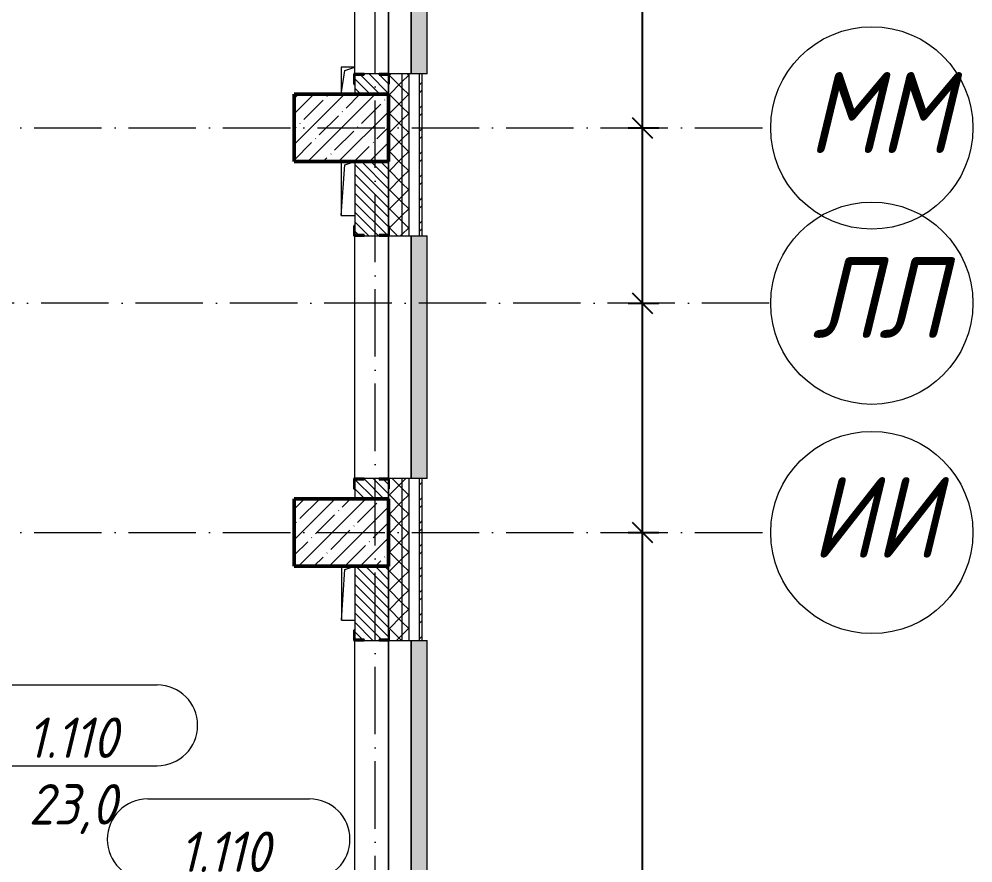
# Model space of a CAD drawing. Header units: millimetres. Extents: x -401725 to 250493, y 305116 to 802890.
# Drawn here: x -78005 to -70930, y 517947 to 524204 of the extents above; entities that cross this region are included whole.
import ezdxf

# ---------------------------------------------------------------- set-up
doc = ezdxf.new("R2010")
doc.units = ezdxf.units.MM
doc.linetypes.add('50_200_ШТРИХ_1Т_ш5_п1_п1_', pattern=[700, 500, -100, 0, -100])
for name, color, linetype, lineweight in [('A-____-____-DIMS', 7, 'Continuous', 9), ('A-GENM-____-MCUT', 7, 'Continuous', 25), ('A-GENM-____-OTLN', 7, 'Continuous', 9), ('A-GENM-____-OTLN-1', 7, 'Continuous', 25), ('A-GLAZ-____-OTLN', 7, 'Continuous', 9), ('A-WALL-____-MCUT', 7, 'Continuous', 13), ('A-WALL-____-MCUT-1', 7, 'Continuous', 9), ('A-WALL-____-OTLN', 7, 'Continuous', 9), ('A-WALL-____-PATT-1', 7, 'Continuous', 9), ('A-WALL-FNSH-MCUT-1', 7, 'Continuous', 9), ('S-COLS-____-MCUT', 7, 'Continuous', 50), ('S-COLS-____-OTLN', 7, 'Continuous', 9), ('S-GRID-____-IDEN', 7, 'Continuous', 9), ('S-GRID-____-OTLN-1', 7, '50_200_ШТРИХ_1Т_ш5_п1_п1_', 9)]:
    doc.layers.add(name, color=color, linetype=linetype, lineweight=lineweight)
doc.layers.add('A-AREA-IDEN-1', color=7, linetype='Continuous', lineweight=9, true_color=0x000000)
doc.layers.add('A-GLAZ-____-OTLN-1', color=7, linetype='Continuous', lineweight=9, true_color=0xc0c0c0)
doc.styles.add('ISOCPEUR_I', font='isocpeui.ttf', dxfattribs={"width": 0.9, "height": 2.5})
doc.styles.add('ISOCPEUR_I_9', font='isocpeui.ttf', dxfattribs={"width": 0.9, "height": 250})
doc.dimstyles.new('ISO-2_5_0_9К_БОЛЬШОЙ_ОСИ', dxfattribs={"dimscale": 304.8, "dimtxt": 248.995294, "dimasz": 0.492126, "dimexe": 0.393701, "dimexo": 0, "dimgap": 0, "dimtad": 1, "dimdec": 0, "dimzin": 0, "dimdsep": 46, "dimtxsty": 'ISOCPEUR_I', "dimblk1": 'OBLIQUE', "dimblk2": 'OBLIQUE', "dimsah": 1, "dimcen": 0.09, "dimdle": 0.393701, "dimazin": 0, "dimtfac": 1, "dimtdec": 4, "dimtix": 1, "dimtmove": 0, "dimatfit": 3, "dimfxl": 1, "dimtvp": 1, "dimtolj": 1, "dimtzin": 0, "dimarcsym": 2})
pattern_1 = [(135, (-176515.067, 459015.94), (-35.35534, -35.35534), [])]
pattern_2 = [(45, (-176515.07, 459015.94), (-70.71068, 70.71068), []), (135, (-176515.07, 459015.94), (-70.71068, -70.71068), [])]

# ---------------------------------------------------------------- blocks, each defined once
blk = doc.blocks.new('BSC_Колонна _Прямоугольная - 500х700-V127-АР1_План отверстий 1 этажа в осях 1-64_Ю-ЯЯ')
at = {"layer": 'S-COLS-____-OTLN'}
h = blk.add_hatch(dxfattribs=at)
h.set_pattern_fill('FP_138', color=256, style=0, pattern_type=2)
h.set_pattern_definition([(315, (-64381.04, 100900), (114.04925, 114.04925), []), (315, (-64381.04, 100785.95), (114.04925, 114.04925), [201.613, -40.323, 3.353, -36.97])])
h.paths.add_polyline_path([(-250, 167.9), (-250, -350), (250, -350), (250, 350), (-250, 350)], flags=0)
at = {"layer": 'S-COLS-____-MCUT'}
for p, q in [((250, 350), (-250, 350)), ((-250, 350), (-250, -350)), ((250, -350), (250, 350)), ((-250, -350), (250, -350))]:
    blk.add_line(p, q, dxfattribs=at)
blk = doc.blocks.new('BSC_Колонна _Прямоугольная - 500х700-V131-АР1_План отверстий 1 этажа в осях 1-64_Ю-ЯЯ')
at = {"layer": 'S-COLS-____-OTLN'}
h = blk.add_hatch(dxfattribs=at)
h.set_pattern_fill('FP_142', color=256, style=0, pattern_type=2)
h.set_pattern_definition([(315, (-61381.04, 100900), (114.04925, 114.04925), []), (315, (-61381.04, 100785.95), (114.04925, 114.04925), [201.613, -40.323, 3.353, -36.97])])
h.paths.add_polyline_path([(-250, 167.9), (-250, -350), (250, -350), (250, 350), (-250, 350)], flags=0)
at = {"layer": 'S-COLS-____-MCUT'}
for p, q in [((250, 350), (-250, 350)), ((-250, 350), (-250, -350)), ((250, -350), (250, 350)), ((-250, -350), (250, -350))]:
    blk.add_line(p, q, dxfattribs=at)
blk = doc.blocks.new('Фахверк_СКБ_Уголок - 250_2700_1-27501432-АР1_План отверстий 1 этажа в осях 1-64_Ю-ЯЯ')
at = {"layer": 'A-GENM-____-MCUT'}
for p, q in [((200, 181), (125, 181)), ((125, 181), (125, 106)), ((131, 106), (131, 175)), ((131, 175), (200, 175)), ((200, 175), (200, 181)), ((125, 106), (131, 106)), ((131, -6), (125, -6)), ((125, -6), (125, -81)), ((131, -75), (131, -6)), ((125, -81), (200, -81)), ((200, -75), (131, -75)), ((200, -81), (200, -75))]:
    blk.add_line(p, q, dxfattribs=at)
blk = doc.blocks.new('Фахверк_СКБ_Уголок - 250_2700-27497298-АР1_План отверстий 1 этажа в осях 1-64_Ю-ЯЯ')
at = {"layer": 'A-GENM-____-MCUT'}
for p, q in [((200, 181), (125, 181)), ((125, 181), (125, 106)), ((131, 106), (131, 175)), ((131, 175), (200, 175)), ((200, 175), (200, 181)), ((125, 106), (131, 106)), ((131, -6), (125, -6)), ((125, -6), (125, -81)), ((131, -75), (131, -6)), ((125, -81), (200, -81)), ((200, -75), (131, -75)), ((200, -81), (200, -75))]:
    blk.add_line(p, q, dxfattribs=at)
blk = doc.blocks.new('AR_Отверстие прямоугольное _в плите_ - AR_Отверстие прямоугольное _в плите_-30511973-АР1_План отверстий 1 этажа в осях 1-64_Ю-ЯЯ')
at = {"layer": 'A-GENM-____-OTLN'}
for p, q in [((-50, 200), (-50, -200)), ((-50, -200), (-25, 175)), ((-25, 175), (50, 200)), ((-50, -200), (50, -200))]:
    blk.add_line(p, q, dxfattribs=at)
blk = doc.blocks.new('AR_Отверстие прямоугольное _в плите_ - AR_Отверстие прямоугольное _в плите_-V211-АР1_План отверстий 1 этажа в осях 1-64_Ю-ЯЯ')
at = {"layer": 'A-GENM-____-OTLN'}
for p, q in [((-50, 200), (-50, -200)), ((-50, -200), (-25, 175)), ((-25, 175), (48.7, 199.6)), ((-50, -200), (48.7, -200))]:
    blk.add_line(p, q, dxfattribs=at)
blk = doc.blocks.new('AR_Отверстие прямоугольное _в плите_ - AR_Отверстие прямоугольное _в плите_-V223-АР1_План отверстий 1 этажа в осях 1-64_Ю-ЯЯ')
at = {"layer": 'A-GENM-____-OTLN'}
for p, q in [((50, 100), (-50, 100)), ((-50, 100), (-50, -100)), ((-50, -100), (-25, 75)), ((-25, 75), (50, 100))]:
    blk.add_line(p, q, dxfattribs=at)
blk = doc.blocks.new('Отлив_СКБ - Отлив витража_120_НВФ-31885687-АР1_План отверстий 1 этажа в осях 1-64_Ю-ЯЯ')
at = {"layer": 'A-GLAZ-____-OTLN-1'}
for points in [[(0, -2), (1800, -2), (1800, 0), (0, 0)], [(877.1, -120), (1800, -120), (1800, -2), (0, -2), (0, -120)]]:
    blk.add_hatch(color=256, dxfattribs=at).paths.add_polyline_path(points, flags=0)
at = {"layer": 'A-GLAZ-____-OTLN'}
for p, q in [((0, 0), (1800, 0)), ((1800, -2), (0, -2)), ((0, -120), (0, -83)), ((0, -120), (1800, -120)), ((1800, -83), (1800, -120))]:
    blk.add_line(p, q, dxfattribs=at)
blk = doc.blocks.new('Ось сетки - Круг_Ø6_00__ISO-2_5_0_9K_-25732049-АР1_План отверстий 1 этажа в осях 1-64_Ю-ЯЯ')
at = {"layer": 'S-GRID-____-IDEN'}
blk.add_circle((0, 0), 3, dxfattribs=at)
blk = doc.blocks.new('_Oblique')
at = {"color": 0, "linetype": 'ByBlock', "lineweight": -2}
blk.add_line((-0.5, -0.5), (0.5, 0.5), dxfattribs=at)
blk = doc.blocks.new('*D13530')
at = {"layer": 'A-____-____-DIMS', "color": 0, "lineweight": -2, "transparency": 16777216}
for p, q in [((-73380.8, 514177), (-73380.8, 520517)), ((-73486.9, 520397), (-73260.8, 520397)), ((-73486.9, 514297), (-73260.8, 514297))]:
    blk.add_line(p, q, dxfattribs=at)
at = {"layer": 'Defpoints', "color": 0, "transparency": 16777216}
for p in [(-73486.9, 520397), (-73380.8, 520397), (-73486.9, 514297)]:
    blk.add_point(p, dxfattribs=at)
at = {"layer": 'A-____-____-DIMS', "color": 0, "lineweight": -2, "transparency": 16777216, "xscale": 150, "yscale": 150, "zscale": 150}
for p, rotation in [((-73380.8, 520397), 90), ((-73380.8, 514297), 270)]:
    blk.add_blockref('_Oblique', p, dxfattribs=dict(at, rotation=rotation))
at = {"layer": 'A-____-____-DIMS', "color": 0, "transparency": 16777216, "insert": (-73382.1, 517347), "char_height": 2.5, "width": 701.018, "attachment_point": 5, "rotation": 90, "style": 'ISOCPEUR_I'}
blk.add_mtext('\\A1;6100', dxfattribs=at)
blk = doc.blocks.new('*D13531')
at = {"layer": 'A-____-____-DIMS', "color": 0, "lineweight": -2, "transparency": 16777216}
for p, q in [((-73380.8, 520277), (-73380.8, 522217)), ((-73486.9, 522097), (-73260.8, 522097)), ((-73486.9, 520397), (-73260.8, 520397))]:
    blk.add_line(p, q, dxfattribs=at)
at = {"layer": 'Defpoints', "color": 0, "transparency": 16777216}
for p in [(-73486.9, 522097), (-73380.8, 522097), (-73486.9, 520397)]:
    blk.add_point(p, dxfattribs=at)
at = {"layer": 'A-____-____-DIMS', "color": 0, "lineweight": -2, "transparency": 16777216, "xscale": 150, "yscale": 150, "zscale": 150}
for p, rotation in [((-73380.8, 522097), 90), ((-73380.8, 520397), 270)]:
    blk.add_blockref('_Oblique', p, dxfattribs=dict(at, rotation=rotation))
at = {"layer": 'A-____-____-DIMS', "color": 0, "transparency": 16777216, "insert": (-73382.1, 521247), "char_height": 2.5, "width": 701.018, "attachment_point": 5, "rotation": 90, "style": 'ISOCPEUR_I'}
blk.add_mtext('\\A1;1700', dxfattribs=at)
blk = doc.blocks.new('*D13532')
at = {"layer": 'A-____-____-DIMS', "color": 0, "lineweight": -2, "transparency": 16777216}
for p, q in [((-73380.8, 521977), (-73380.8, 523517)), ((-73486.9, 523397), (-73260.8, 523397)), ((-73486.9, 522097), (-73260.8, 522097))]:
    blk.add_line(p, q, dxfattribs=at)
at = {"layer": 'Defpoints', "color": 0, "transparency": 16777216}
for p in [(-73486.9, 523397), (-73380.8, 523397), (-73486.9, 522097)]:
    blk.add_point(p, dxfattribs=at)
at = {"layer": 'A-____-____-DIMS', "color": 0, "lineweight": -2, "transparency": 16777216, "xscale": 150, "yscale": 150, "zscale": 150}
for p, rotation in [((-73380.8, 523397), 90), ((-73380.8, 522097), 270)]:
    blk.add_blockref('_Oblique', p, dxfattribs=dict(at, rotation=rotation))
at = {"layer": 'A-____-____-DIMS', "color": 0, "transparency": 16777216, "insert": (-73382.1, 522747), "char_height": 2.5, "width": 701.018, "attachment_point": 5, "rotation": 90, "style": 'ISOCPEUR_I'}
blk.add_mtext('\\A1;1300', dxfattribs=at)
blk = doc.blocks.new('*D13533')
at = {"layer": 'A-____-____-DIMS', "color": 0, "lineweight": -2, "transparency": 16777216}
for p, q in [((-73380.8, 523277), (-73380.8, 526717)), ((-73486.9, 526597), (-73260.8, 526597)), ((-73486.9, 523397), (-73260.8, 523397))]:
    blk.add_line(p, q, dxfattribs=at)
at = {"layer": 'Defpoints', "color": 0, "transparency": 16777216}
for p in [(-73486.9, 526597), (-73380.8, 526597), (-73486.9, 523397)]:
    blk.add_point(p, dxfattribs=at)
at = {"layer": 'A-____-____-DIMS', "color": 0, "lineweight": -2, "transparency": 16777216, "xscale": 150, "yscale": 150, "zscale": 150}
for p, rotation in [((-73380.8, 526597), 90), ((-73380.8, 523397), 270)]:
    blk.add_blockref('_Oblique', p, dxfattribs=dict(at, rotation=rotation))
at = {"layer": 'A-____-____-DIMS', "color": 0, "transparency": 16777216, "insert": (-73382.1, 524997), "char_height": 2.5, "width": 758.478, "attachment_point": 5, "rotation": 90, "style": 'ISOCPEUR_I'}
blk.add_mtext('\\A1;3200', dxfattribs=at)
blk = doc.blocks.new('AAR_СКБ_Марка_помещения_1_5 ммп - Номер _ Площадь-27962135-АИ_План этажа_Стены_1')
at = {"layer": 'A-AREA-IDEN-1'}
for p, q in [((-2.987, 3), (3.013, 3)), ((-2.987, 0), (3.013, 0))]:
    blk.add_line(p, q, dxfattribs=at)
for centre, start, end in [((-2.987, 1.5), 90, 270), ((3.013, 1.5), 270, 90)]:
    blk.add_arc(centre, 1.5, start, end, dxfattribs=at)

msp = doc.modelspace()

# ---------------------------------------------------------------- hatches: boundary and pattern name
at = {"layer": 'A-WALL-____-PATT-1'}
h = msp.add_hatch(dxfattribs=at)
h.set_pattern_fill('FP_1', color=256, style=0, pattern_type=2)
h.set_pattern_definition(pattern_2)
h.paths.add_polyline_path([(-75115.0675, 505831.983), (-75115.0675, 506096.983), (-75165.0675, 506096.983), (-75165.0675, 505831.983)], flags=0)
h.paths.add_polyline_path([(-75115.0675, 508196.983), (-75115.0675, 508796.983), (-75165.0675, 508796.983), (-75165.0675, 508196.983)], flags=0)
h.paths.add_polyline_path([(-75165.0675, 510196.983), (-75115.0675, 510196.983), (-75115.0675, 514796.983), (-75165.0675, 514796.983), (-75165.0675, 513010.8287)], flags=0)
h.paths.add_polyline_path([(-75165.0675, 516596.983), (-75115.0675, 516596.983), (-75115.0675, 517796.983), (-75165.0675, 517796.983), (-75165.0675, 517047.0414)], flags=0)
h.paths.add_polyline_path([(-75115.0675, 519596.983), (-75115.0675, 520796.983), (-75165.0675, 520796.983), (-75165.0675, 519596.983)], flags=0)
h.paths.add_polyline_path([(-75115.0675, 522596.983), (-75115.0675, 523796.983), (-75165.0675, 523796.983), (-75165.0675, 522596.983)], flags=0)
h.paths.add_polyline_path([(-75165.0675, 525596.983), (-75115.0675, 525596.983), (-75115.0675, 526746.983), (-75165.0675, 526746.983), (-75165.0675, 525926.7096)], flags=0)
h.paths.add_polyline_path([(-75115.0675, 528496.983), (-75115.0675, 529746.983), (-75165.0675, 529746.983), (-75165.0675, 528496.983)], flags=0)
h.paths.add_polyline_path([(-75115.0675, 531546.983), (-75115.0675, 532746.983), (-75165.0675, 532746.983), (-75165.0675, 531546.983)], flags=0)
h.paths.add_polyline_path([(-75165.0675, 534546.983), (-75115.0675, 534546.983), (-75115.0675, 535746.983), (-75165.0675, 535746.983), (-75165.0675, 535613.6202)], flags=0)
h.paths.add_polyline_path([(-75165.0675, 537546.983), (-75115.0675, 537546.983), (-75115.0675, 544846.983), (-75165.0675, 544846.983), (-75165.0675, 538035.3479)], flags=0)
h = msp.add_hatch(dxfattribs=at)
h.set_pattern_fill('FP_1', color=256, style=0, pattern_type=2)
h.set_pattern_definition(pattern_2)
h.paths.add_polyline_path([(-75165.0675, 505831.983), (-75165.0675, 506096.983), (-75265.0675, 506096.983), (-75265.0675, 505831.983)], flags=0)
h.paths.add_polyline_path([(-75165.0675, 508196.983), (-75165.0675, 508796.983), (-75265.0675, 508796.983), (-75265.0675, 508196.983)], flags=0)
h.paths.add_polyline_path([(-75165.0675, 510196.983), (-75165.0675, 514796.983), (-75259.0675, 514796.983), (-75259.0675, 514721.983), (-75265.0675, 514721.983), (-75265.0675, 510196.983)], flags=0)
h.paths.add_polyline_path([(-75165.0675, 516596.983), (-75165.0675, 517796.983), (-75259.0675, 517796.983), (-75259.0675, 517721.983), (-75265.0675, 517721.983), (-75265.0675, 516671.983), (-75259.0675, 516671.983), (-75259.0675, 516596.983)], flags=0)
h.paths.add_polyline_path([(-75165.0675, 519596.983), (-75165.0675, 520796.983), (-75259.0675, 520796.983), (-75259.0675, 520721.983), (-75265.0675, 520721.983), (-75265.0675, 519671.983), (-75259.0675, 519671.983), (-75259.0675, 519596.983)], flags=0)
h.paths.add_polyline_path([(-75259.0675, 522596.983), (-75165.0675, 522596.983), (-75165.0675, 523796.983), (-75259.0675, 523796.983), (-75259.0675, 523721.983), (-75265.0675, 523721.983), (-75265.0675, 522671.983), (-75259.0675, 522671.983), (-75259.0675, 522602.983)], flags=0)
h.paths.add_polyline_path([(-75165.0675, 525596.983), (-75165.0675, 526746.983), (-75259.0675, 526746.983), (-75259.0675, 526671.983), (-75265.0675, 526671.983), (-75265.0675, 525671.983), (-75259.0675, 525671.983), (-75259.0675, 525596.983)], flags=0)
h.paths.add_polyline_path([(-75259.0675, 528496.983), (-75165.0675, 528496.983), (-75165.0675, 529746.983), (-75259.0675, 529746.983), (-75259.0675, 529671.983), (-75265.0675, 529671.983), (-75265.0675, 528571.983), (-75259.0675, 528571.983), (-75259.0675, 528502.983)], flags=0)
h.paths.add_polyline_path([(-75259.0675, 531546.983), (-75165.0675, 531546.983), (-75165.0675, 532746.983), (-75265.0675, 532746.983), (-75265.0675, 531621.983), (-75259.0675, 531621.983), (-75259.0675, 531552.983)], flags=0)
h.paths.add_polyline_path([(-75259.0675, 534546.983), (-75165.0675, 534546.983), (-75165.0675, 535746.983), (-75259.0675, 535746.983), (-75259.0675, 535671.983), (-75265.0675, 535671.983), (-75265.0675, 534621.983), (-75259.0675, 534621.983), (-75259.0675, 534552.983)], flags=0)
h.paths.add_polyline_path([(-75165.0675, 537546.983), (-75165.0675, 544796.983), (-75265.0675, 544796.983), (-75265.0675, 537621.983), (-75259.0675, 537621.983), (-75259.0675, 537546.983)], flags=0)
h = msp.add_hatch(dxfattribs=at)
h.set_pattern_fill('FP_3', color=256, style=0, pattern_type=2)
h.set_pattern_definition([(45, (-176515.07, 459015.94), (-85.53659, 85.53659), []), (45, (-176458.04, 459015.94), (-85.53659, 85.53659), [])])
h.paths.add_polyline_path([(-75015.0675, 505831.983), (-75015.0675, 506096.983), (-75035.0675, 506096.983), (-75035.0675, 505831.983)], flags=0)
h.paths.add_polyline_path([(-75015.0675, 508196.983), (-75015.0675, 508796.983), (-75035.0675, 508796.983), (-75035.0675, 508196.983)], flags=0)
h.paths.add_polyline_path([(-75015.0675, 510196.983), (-75015.0675, 514796.983), (-75035.0675, 514796.983), (-75035.0675, 510196.983)], flags=0)
h.paths.add_polyline_path([(-75035.0675, 516596.983), (-75015.0675, 516596.983), (-75015.0675, 517798.483), (-75035.0675, 517798.483), (-75035.0675, 517047.0414)], flags=0)
h.paths.add_polyline_path([(-75015.0675, 519596.983), (-75015.0675, 520796.983), (-75035.0675, 520796.983), (-75035.0675, 519596.983)], flags=0)
h.paths.add_polyline_path([(-75015.0675, 522596.983), (-75015.0675, 523796.983), (-75035.0675, 523796.983), (-75035.0675, 522596.983)], flags=0)
h.paths.add_polyline_path([(-75015.0675, 525596.983), (-75015.0675, 526746.983), (-75035.0675, 526746.983), (-75035.0675, 525596.983)], flags=0)
h = msp.add_hatch(dxfattribs=at)
h.set_pattern_fill('FP_6', color=256, style=0, pattern_type=2)
h.set_pattern_definition(pattern_1)
h.paths.add_polyline_path([(-75265.0675, 523646.983), (-75265.0675, 523790.983), (-75334.0675, 523790.983), (-75334.0675, 523796.983), (-75446.0675, 523796.983), (-75446.0675, 523790.983), (-75515.0675, 523790.983), (-75515.0675, 523646.983), (-75334.0675, 523646.983)], flags=0)
h.paths.add_polyline_path([(-75334.0675, 525596.983), (-75334.0675, 525602.983), (-75265.0675, 525602.983), (-75265.0675, 525736.983), (-75515.0675, 525736.983), (-75515.0675, 525602.983), (-75446.0675, 525602.983), (-75446.0675, 525596.983)], flags=0)
h = msp.add_hatch(dxfattribs=at)
h.set_pattern_fill('FP_6', color=256, style=0, pattern_type=2)
h.set_pattern_definition(pattern_1)
h.paths.add_polyline_path([(-75334.0675, 520646.983), (-75265.0675, 520646.983), (-75265.0675, 520790.983), (-75334.0675, 520790.983), (-75334.0675, 520796.983), (-75446.0675, 520796.983), (-75446.0675, 520790.983), (-75515.0675, 520790.983), (-75515.0675, 520646.983)], flags=0)
h.paths.add_polyline_path([(-75446.0675, 522596.983), (-75334.0675, 522596.983), (-75334.0675, 522602.983), (-75265.0675, 522602.983), (-75265.0675, 523146.983), (-75515.0675, 523146.983), (-75515.0675, 522602.983), (-75446.0675, 522602.983)], flags=0)
h = msp.add_hatch(dxfattribs=at)
h.set_pattern_fill('FP_6', color=256, style=0, pattern_type=2)
h.set_pattern_definition(pattern_1)
h.paths.add_polyline_path([(-75515.0675, 514696.983), (-75265.0675, 514696.983), (-75265.0675, 514790.983), (-75334.0675, 514790.983), (-75334.0675, 514796.983), (-75446.0675, 514796.983), (-75446.0675, 514790.983), (-75515.0675, 514790.983), (-75515.0675, 514721.983)], flags=0)
h.paths.add_polyline_path([(-75334.0675, 516596.983), (-75334.0675, 516602.983), (-75265.0675, 516602.983), (-75265.0675, 517790.983), (-75334.0675, 517790.983), (-75334.0675, 517796.983), (-75446.0675, 517796.983), (-75446.0675, 517790.983), (-75515.0675, 517790.983), (-75515.0675, 516602.983), (-75446.0675, 516602.983), (-75446.0675, 516596.983)], flags=0)
h.paths.add_polyline_path([(-75334.0675, 519596.983), (-75334.0675, 519602.983), (-75265.0675, 519602.983), (-75265.0675, 520146.983), (-75515.0675, 520146.983), (-75515.0675, 519602.983), (-75446.0675, 519602.983), (-75446.0675, 519596.983), (-75341.063, 519596.983)], flags=0)

# ---------------------------------------------------------------- linework, layer by layer
at = {"layer": 'A-WALL-____-MCUT'}
for p, q in [((-75334.0675, 523796.983), (-75446.0675, 523796.983)), ((-75035.0675, 523796.983), (-75259.0675, 523796.983)), ((-75035.0675, 522596.983), (-75035.0675, 523796.983)), ((-75515.0675, 523721.983), (-75515.0675, 523646.983)), ((-75515.0675, 523146.983), (-75515.0675, 522671.983)), ((-75446.0675, 522596.983), (-75334.0675, 522596.983)), ((-75259.0675, 522596.983), (-75035.0675, 522596.983)), ((-75334.0675, 520796.983), (-75446.0675, 520796.983)), ((-75035.0675, 520796.983), (-75259.0675, 520796.983)), ((-75035.0675, 519596.983), (-75035.0675, 520796.983)), ((-75515.0675, 520721.983), (-75515.0675, 520646.983)), ((-75515.0675, 520146.983), (-75515.0675, 519671.983)), ((-75446.0675, 519596.983), (-75334.0675, 519596.983)), ((-75259.0675, 519596.983), (-75035.0675, 519596.983))]:
    msp.add_line(p, q, dxfattribs=at)
at = {"layer": 'A-WALL-____-MCUT-1'}
for p, q in [((-75165.0675, 523796.983), (-75165.0675, 522596.983)), ((-75115.0675, 523796.983), (-75115.0675, 522596.983)), ((-75265.0675, 523646.983), (-75265.0675, 523721.983)), ((-75265.0675, 523721.983), (-75265.0675, 523646.983)), ((-75265.0675, 522671.983), (-75265.0675, 523146.983)), ((-75265.0675, 523146.983), (-75265.0675, 522671.983)), ((-75165.0675, 520796.983), (-75165.0675, 519596.983)), ((-75115.0675, 520796.983), (-75115.0675, 519596.983)), ((-75265.0675, 520646.983), (-75265.0675, 520721.983)), ((-75265.0675, 520721.983), (-75265.0675, 520646.983)), ((-75265.0675, 519671.983), (-75265.0675, 520146.983)), ((-75265.0675, 520146.983), (-75265.0675, 519671.983))]:
    msp.add_line(p, q, dxfattribs=at)
at = {"layer": 'A-WALL-____-OTLN'}
for p, q in [((-75515.0675, 523796.983), (-75515.0675, 525596.983)), ((-75265.0675, 525596.983), (-75265.0675, 523796.983)), ((-75265.0675, 523796.983), (-75265.0675, 525596.983)), ((-75515.0675, 520796.983), (-75515.0675, 522596.983)), ((-75265.0675, 522596.983), (-75265.0675, 520796.983)), ((-75265.0675, 520796.983), (-75265.0675, 522596.983)), ((-75515.0675, 517796.983), (-75515.0675, 519596.983)), ((-75265.0675, 519596.983), (-75265.0675, 517796.983)), ((-75265.0675, 517796.983), (-75265.0675, 519596.983))]:
    msp.add_line(p, q, dxfattribs=at)
at = {"layer": 'A-WALL-FNSH-MCUT-1'}
for p, q in [((-75015.0675, 523796.983), (-75035.0675, 523796.983)), ((-75015.0675, 522596.983), (-75015.0675, 523796.983)), ((-75035.0675, 522596.983), (-75015.0675, 522596.983)), ((-75015.0675, 520796.983), (-75035.0675, 520796.983)), ((-75015.0675, 519596.983), (-75015.0675, 520796.983)), ((-75035.0675, 519596.983), (-75015.0675, 519596.983))]:
    msp.add_line(p, q, dxfattribs=at)
at = {"layer": 'S-GRID-____-OTLN-1'}
for p, q in [((-75365.0675, 498597.5699), (-75365.0675, 549908.7924)), ((-83493.8031, 523396.983), (-72440.6609, 523396.983)), ((-72440.6609, 522096.983), (-181183.8377, 522096.983)), ((-83493.8031, 520396.983), (-72440.6609, 520396.983))]:
    msp.add_line(p, q, dxfattribs=at)

# ---------------------------------------------------------------- block references
at = {"layer": 'A-AREA-IDEN-1', "xscale": 199.9999999999999, "yscale": 199.9999999999999, "zscale": 199.9999999999999}
for p in [(-77583.246, 518667.2112), (-76453.8248, 517821.5767)]:
    msp.add_blockref('AAR_СКБ_Марка_помещения_1_5 ммп - Номер _ Площадь-27962135-АИ_План этажа_Стены_1', p, dxfattribs=at)
at = {"layer": 'A-GENM-____-OTLN'}
for name, p in [('AR_Отверстие прямоугольное _в плите_ - AR_Отверстие прямоугольное _в плите_-V223-АР1_План отверстий 1 этажа в осях 1-64_Ю-ЯЯ', (-75565.0675, 523746.983)), ('AR_Отверстие прямоугольное _в плите_ - AR_Отверстие прямоугольное _в плите_-30511973-АР1_План отверстий 1 этажа в осях 1-64_Ю-ЯЯ', (-75565.0675, 522946.983)), ('AR_Отверстие прямоугольное _в плите_ - AR_Отверстие прямоугольное _в плите_-V211-АР1_План отверстий 1 этажа в осях 1-64_Ю-ЯЯ', (-75563.7508, 519946.983))]:
    msp.add_blockref(name, p, dxfattribs=at)
at = {"layer": 'A-GENM-____-OTLN-1'}
for name, p, rotation in [('Фахверк_СКБ_Уголок - 250_2700_1-27501432-АР1_План отверстий 1 этажа в осях 1-64_Ю-ЯЯ', (-75440.0675, 523921.983), 270), ('Фахверк_СКБ_Уголок - 250_2700-27497298-АР1_План отверстий 1 этажа в осях 1-64_Ю-ЯЯ', (-75340.0675, 522471.983), 90), ('Фахверк_СКБ_Уголок - 250_2700_1-27501432-АР1_План отверстий 1 этажа в осях 1-64_Ю-ЯЯ', (-75440.0675, 520921.983), 270), ('Фахверк_СКБ_Уголок - 250_2700-27497298-АР1_План отверстий 1 этажа в осях 1-64_Ю-ЯЯ', (-75340.0675, 519471.983), 90)]:
    msp.add_blockref(name, p, dxfattribs=dict(at, rotation=rotation))
at = {"layer": 'A-GLAZ-____-OTLN', "rotation": 90}
for p in [(-75098.0675, 523796.983), (-75098.0675, 520796.983), (-75098.0675, 517796.983)]:
    msp.add_blockref('Отлив_СКБ - Отлив витража_120_НВФ-31885687-АР1_План отверстий 1 этажа в осях 1-64_Ю-ЯЯ', p, dxfattribs=at)
at = {"layer": 'S-COLS-____-OTLN', "rotation": 89.9999999999999}
for name, p in [('BSC_Колонна _Прямоугольная - 500х700-V127-АР1_План отверстий 1 этажа в осях 1-64_Ю-ЯЯ', (-75615.0675, 523396.983)), ('BSC_Колонна _Прямоугольная - 500х700-V131-АР1_План отверстий 1 этажа в осях 1-64_Ю-ЯЯ', (-75615.0675, 520396.983))]:
    msp.add_blockref(name, p, dxfattribs=at)
at = {"layer": 'S-GRID-____-IDEN', "xscale": 250, "yscale": 250, "zscale": 99.99999999999993}
for p, rotation in [((-71680.4369, 523396.983), 269.9999999999995), ((-71680.4369, 522096.983), 89.9999999999998), ((-71680.4369, 520396.983), 269.9999999999995)]:
    msp.add_blockref('Ось сетки - Круг_Ø6_00__ISO-2_5_0_9K_-25732049-АР1_План отверстий 1 этажа в осях 1-64_Ю-ЯЯ', p, dxfattribs=dict(at, rotation=rotation))

# ---------------------------------------------------------------- texts
at = {"layer": 'A-AREA-IDEN-1', "char_height": 300, "attachment_point": 8, "line_spacing_factor": 1.139951, "style": 'ISOCPEUR_I'}
for s, insert, width in [('\\pxqc,t8.46667,16.93333,25.4,33.86667,42.33333,50.8,59.26667,67.73333,76.2,84.66667,93.13333,101.6,110.06667,118.53333,127,135.46667,143.93333,152.4,160.86667,169.33333,177.8,186.26667,194.73333,203.2,211.66667,220.13333,228.6,237.06667,245.53333,254,262.46667,270.93333;{1.110}', (-77608.6751, 518725.541), 794), ('\\pxqc,t8.46667,16.93333,25.4,33.86667,42.33333,50.8,59.26667,67.73333,76.2,84.66667,93.13333,101.6,110.06667,118.53333,127,135.46667,143.93333,152.4,160.86667,169.33333,177.8,186.26667,194.73333,203.2,211.66667,220.13333,228.6,237.06667,245.53333,254,262.46667,270.93333;{23,0}', (-77607.6751, 518161.5931), 754), ('\\pxqc,t8.46667,16.93333,25.4,33.86667,42.33333,50.8,59.26667,67.73333,76.2,84.66667,93.13333,101.6,110.06667,118.53333,127,135.46667,143.93333,152.4,160.86667,169.33333,177.8,186.26667,194.73333,203.2,211.66667,220.13333,228.6,237.06667,245.53333,254,262.46667,270.93333;{1.110}', (-76479.2538, 517879.9066), 794)]:
    msp.add_mtext(s, dxfattribs=dict(at, insert=insert, width=width))
at = {"layer": 'S-GRID-____-IDEN', "char_height": 600, "attachment_point": 1, "style": 'ISOCPEUR_I_9'}
for s, insert, width in [('ММ', (-72153.0752, 523810.8691), 505.063125), ('ЛЛ', (-72124.0662, 522440.3125), 447.341625), ('ИИ', (-72129.2252, 520810.8691), 447.341625)]:
    msp.add_mtext(s, dxfattribs=dict(at, insert=insert, width=width))

# ---------------------------------------------------------------- dimensions: what is measured, and where the dimension line sits
at = {"layer": 'A-____-____-DIMS'}
for base, p1, p2, override, picture, middle in [((-73380.826, 526596.983), (-73486.892, 523396.983), (-73486.892, 526596.983), {"dimpost": '<>', "dimfxl": 3200}, '*D13533', (-73382.076, 524996.983)), ((-73380.826, 523396.983), (-73486.892, 522096.983), (-73486.892, 523396.983), {"dimpost": '<>', "dimfxl": 1300}, '*D13532', (-73382.076, 522746.983)), ((-73380.826, 522096.983), (-73486.892, 520396.983), (-73486.892, 522096.983), {"dimpost": '<>', "dimfxl": 1700}, '*D13531', (-73382.0921, 521246.983)), ((-73380.826, 520396.983), (-73486.892, 514296.983), (-73486.892, 520396.983), {"dimpost": '<>', "dimfxl": 6100}, '*D13530', (-73382.076, 517346.983))]:
    dim = msp.add_linear_dim(base=base, p1=p1, p2=p2, angle=90, dimstyle='ISO-2_5_0_9К_БОЛЬШОЙ_ОСИ', override=override, dxfattribs=at)
    dim.commit()
    dim.dimension.update_dxf_attribs({"geometry": picture, "text_midpoint": middle})

doc.saveas('drawing.dxf')
